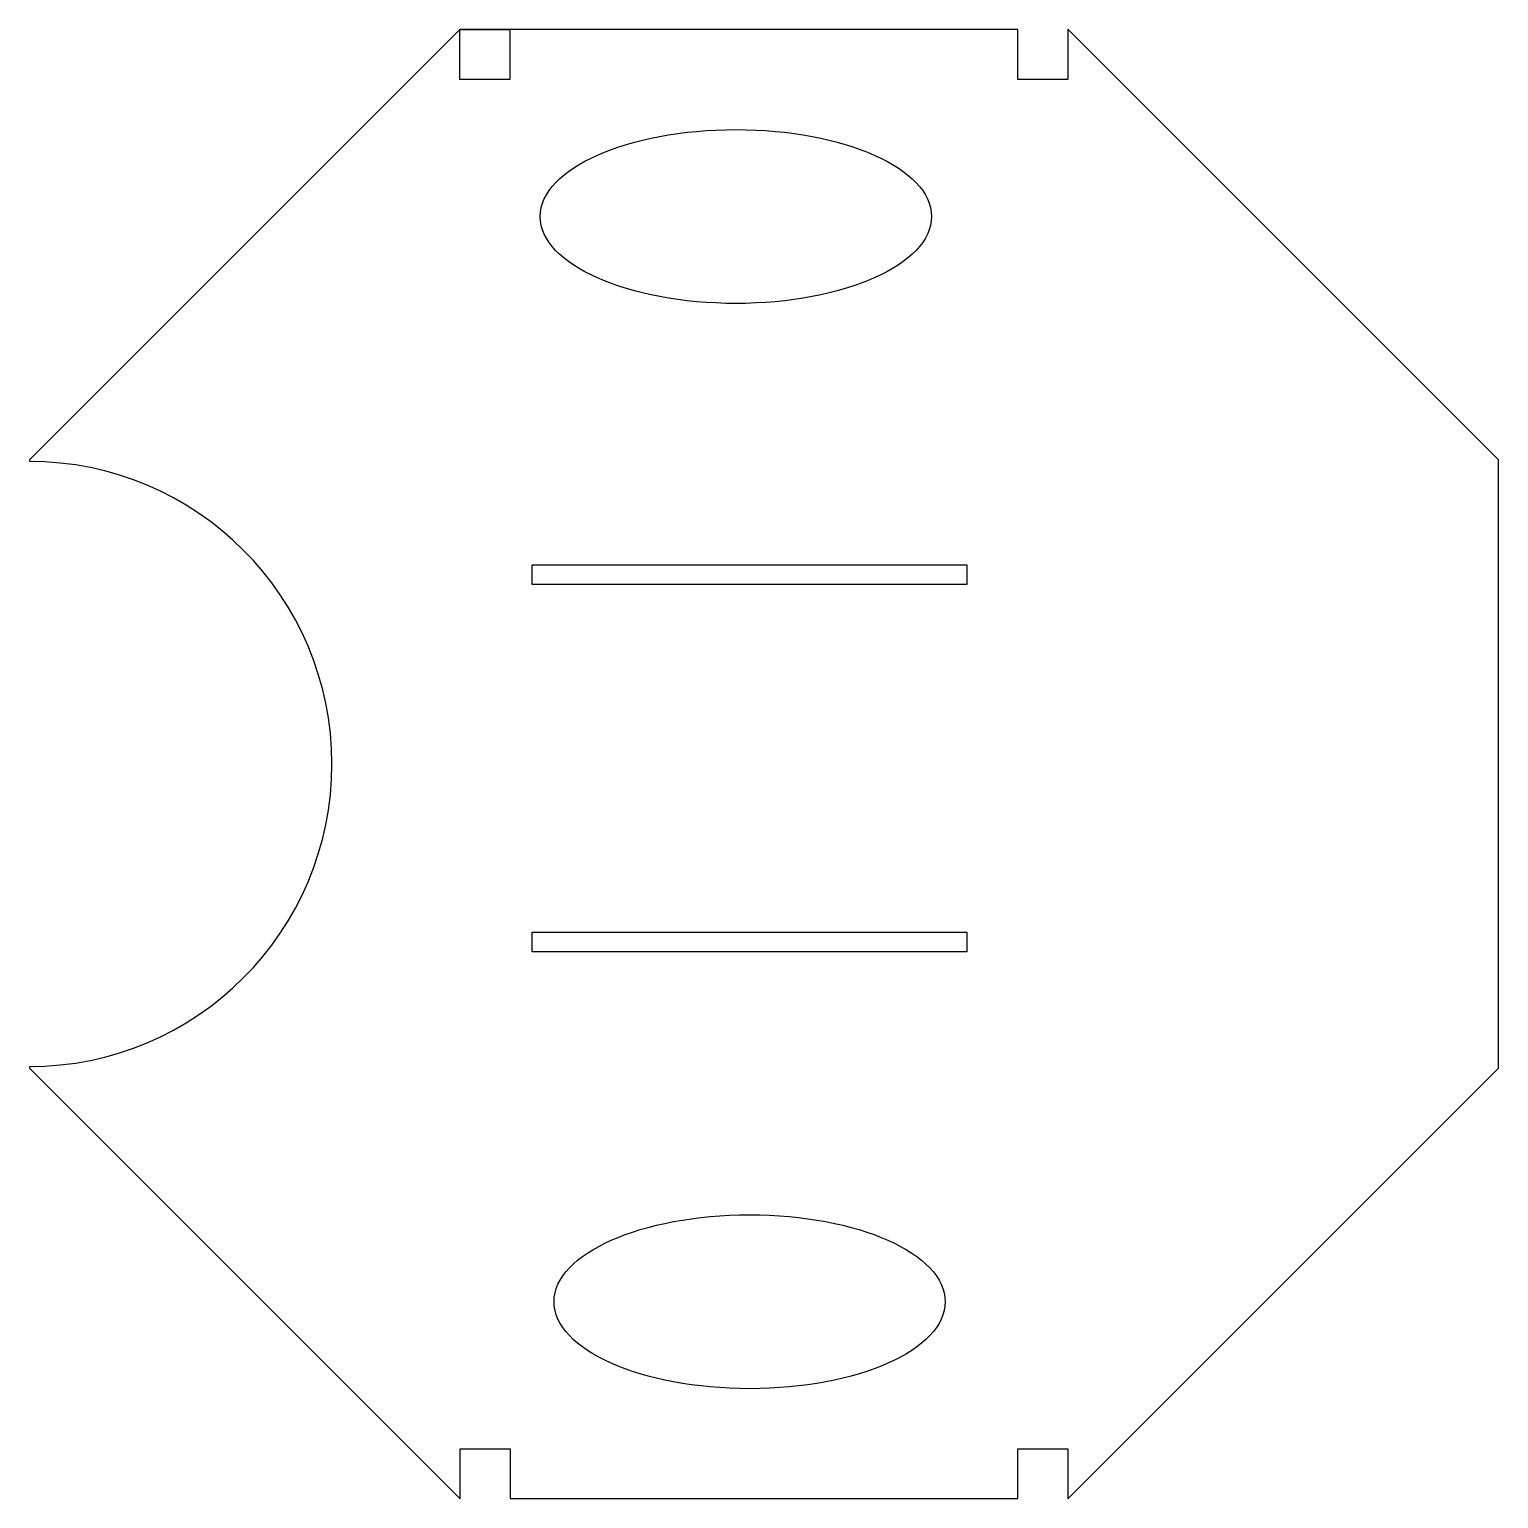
# Model space of a CAD drawing. Extents: x -116 to 222, y -215 to 123.
import ezdxf

# ---------------------------------------------------------------- set-up
doc = ezdxf.new("R2010")
doc.units = 0
doc.layers.add('OTHER', color=7, linetype='CONTINUOUS')
doc.layers.add('UP_FEATURES', color=7, linetype='CONTINUOUS')

msp = doc.modelspace()

# ---------------------------------------------------------------- linework, layer by layer
at = {"layer": 'OTHER', "color": 3, "linetype": 'CONTINUOUS'}
for p, q in [((-16.69, 123.2), (-115.69, 24.2)), ((111.67, 123.2), (-16.69, 123.2)), ((111.67, 111.7), (111.67, 123.2)), ((123.31, 123.2), (123.17, 123.2)), ((123.17, 123.2), (123.17, 111.7)), ((222.3, 24.2), (123.31, 123.2)), ((123.17, 111.7), (111.67, 111.7)), ((-115.69, 24.2), (-115.69, 23.8)), ((222.3, -115.8), (222.3, 24.2)), ((-115.69, -115.4), (-115.69, -115.8)), ((-115.69, -115.8), (-16.69, -214.79)), ((123.31, -214.79), (222.3, -115.8)), ((-16.58, -214.79), (-16.58, -203.34)), ((-16.58, -203.34), (-5.08, -203.34)), ((-5.08, -203.34), (-5.08, -214.79)), ((111.67, -214.79), (111.67, -203.31)), ((111.67, -203.31), (123.17, -203.31)), ((123.17, -203.31), (123.17, -214.79)), ((-16.69, -214.79), (-16.58, -214.79)), ((-5.08, -214.79), (111.67, -214.79)), ((123.17, -214.79), (123.31, -214.79))]:
    msp.add_line(p, q, dxfattribs=at)
msp.add_arc((-115.69, -45.8), 69.6, 270, 90, dxfattribs=at)
at = {"layer": 'UP_FEATURES', "color": 3, "linetype": 'CONTINUOUS'}
for p, q in [((-16.68, 111.69), (-16.68, 123.19)), ((-16.68, 123.19), (-5.18, 123.19)), ((-5.18, 123.19), (-5.18, 111.69)), ((-5.18, 111.69), (-16.68, 111.69)), ((0, -4.5), (0, 0)), ((0, 0), (100, 0)), ((100, 0), (100, -4.5)), ((100, -4.5), (0, -4.5)), ((0, -89), (0, -84.5)), ((0, -84.5), (100, -84.5)), ((100, -84.5), (100, -89)), ((100, -89), (0, -89))]:
    msp.add_line(p, q, dxfattribs=at)
for centre in [(46.84, 80.15), (50, -169.5)]:
    msp.add_ellipse(centre, major_axis=(45, 0), ratio=0.444444, dxfattribs=at)

doc.saveas('drawing.dxf')
